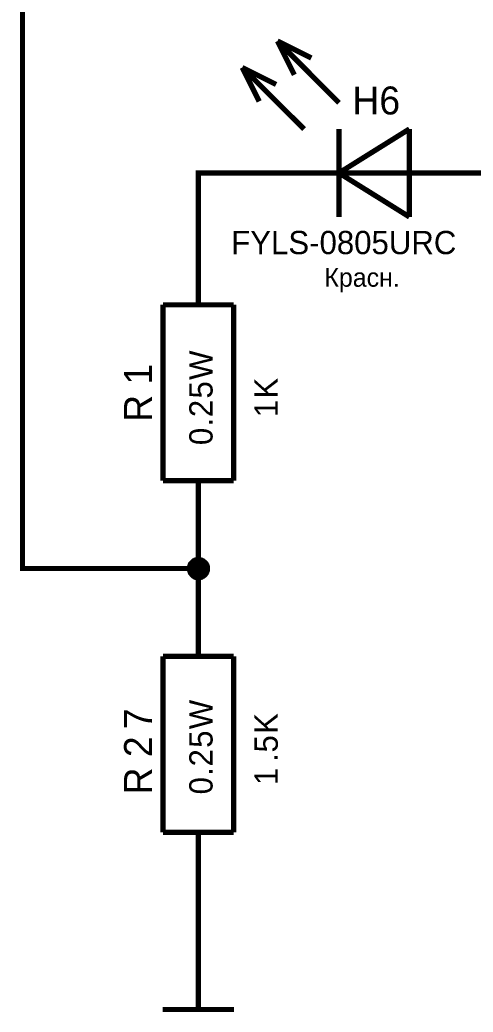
# Model space of a CAD drawing. Header units: millimetres. Extents: x 0 to 420, y 0 to 297.
# Drawn here: x 222.3 to 248.1, y 52.3 to 108.7 of the extents above; entities that cross this region are included whole.
import ezdxf

# ---------------------------------------------------------------- set-up
doc = ezdxf.new("R2010")
doc.units = ezdxf.units.MM
doc.layers.add('Sheet', color=255, linetype='Continuous')

msp = doc.modelspace()

# ---------------------------------------------------------------- linework, layer by layer
at = {"layer": 'Sheet'}
for points, const_width in [([(232.493, 77.496), (222.496, 77.496), (222.496, 177.495)], 0.3), ([(240.487, 103.99), (236.995, 107.5)], 0.3), ([(237.955, 105.579), (236.995, 107.5)], 0.3), ([(236.995, 107.5), (238.915, 106.54)], 0.3), ([(238.501, 102.499), (234.992, 105.993)], 0.3), ([(235.952, 104.073), (234.992, 105.993)], 0.3), ([(234.992, 105.993), (236.912, 105.033)], 0.3), ([(240.487, 99.999), (244.492, 102.499)], 0.3), ([(240.487, 102.499), (240.487, 97.499)], 0.3), ([(244.492, 102.499), (244.492, 97.499)], 0.3), ([(237.491, 99.999), (232.493, 99.999), (232.493, 94.998)], 0.3), ([(239.991, 99.999), (237.491, 99.999)], 0.3), ([(244.989, 99.999), (239.991, 99.999)], 0.3), ([(244.492, 97.499), (240.487, 99.999)], 0.3), ([(244.989, 99.999), (247.488, 99.999)], 0.3), ([(264.983, 99.999), (247.488, 99.999)], 0.3), ([(232.493, 92.498), (232.493, 94.998)], 0.3), ([(230.49, 92.498), (234.496, 92.498)], 0.3), ([(230.49, 82.496), (230.49, 92.498)], 0.3), ([(234.496, 82.496), (234.496, 92.498)], 0.3), ([(230.49, 82.496), (234.496, 82.496)], 0.3), ([(232.493, 82.496), (232.493, 79.996)], 0.3), ([(232.493, 74.995), (232.493, 77.496), (232.493, 79.996)], 0.3), ([(231.996, 77.496), (231.996, 77.529), (231.996, 77.545), (231.996, 77.578), (232.013, 77.595), (232.013, 77.628), (232.013, 77.645), (232.029, 77.661), (232.029, 77.694), (232.046, 77.711), (232.063, 77.727), (232.063, 77.76), (232.079, 77.777), (232.096, 77.794), (232.112, 77.81), (232.129, 77.827), (232.145, 77.843), (232.162, 77.86), (232.178, 77.876), (232.195, 77.893), (232.212, 77.91), (232.228, 77.926), (232.261, 77.926), (232.278, 77.943), (232.294, 77.959), (232.327, 77.959), (232.344, 77.976), (232.36, 77.976), (232.394, 77.976), (232.41, 77.992), (232.443, 77.992), (232.46, 77.992), (232.493, 77.992)], 0.3), ([(231.996, 77.496), (231.996, 77.529), (231.996, 77.545), (231.996, 77.578), (232.013, 77.595), (232.013, 77.628), (232.013, 77.645), (232.029, 77.661), (232.029, 77.694), (232.046, 77.711), (232.063, 77.727), (232.063, 77.76), (232.079, 77.777), (232.096, 77.794), (232.112, 77.81), (232.129, 77.827), (232.145, 77.843), (232.162, 77.86), (232.178, 77.876), (232.195, 77.893), (232.212, 77.91), (232.228, 77.926), (232.261, 77.926), (232.278, 77.943), (232.294, 77.959), (232.327, 77.959), (232.344, 77.976), (232.36, 77.976), (232.394, 77.976), (232.41, 77.992), (232.443, 77.992), (232.46, 77.992), (232.493, 77.992)], 0.3), ([(231.996, 77.496), (231.996, 77.529), (231.996, 77.545), (231.996, 77.578), (232.013, 77.595), (232.013, 77.628), (232.013, 77.645), (232.029, 77.661), (232.029, 77.694), (232.046, 77.711), (232.063, 77.727), (232.063, 77.76), (232.079, 77.777), (232.096, 77.794), (232.112, 77.81), (232.129, 77.827), (232.145, 77.843), (232.162, 77.86), (232.178, 77.876), (232.195, 77.893), (232.212, 77.91), (232.228, 77.926), (232.261, 77.926), (232.278, 77.943), (232.294, 77.959), (232.327, 77.959), (232.344, 77.976), (232.36, 77.976), (232.394, 77.976), (232.41, 77.992), (232.443, 77.992), (232.46, 77.992), (232.493, 77.992)], 0.3), ([(231.996, 77.496), (231.996, 77.529), (231.996, 77.545), (231.996, 77.578), (232.013, 77.595), (232.013, 77.628), (232.013, 77.645), (232.029, 77.661), (232.029, 77.694), (232.046, 77.711), (232.063, 77.727), (232.063, 77.76), (232.079, 77.777), (232.096, 77.794), (232.112, 77.81), (232.129, 77.827), (232.145, 77.843), (232.162, 77.86), (232.178, 77.876), (232.195, 77.893), (232.212, 77.91), (232.228, 77.926), (232.261, 77.926), (232.278, 77.943), (232.294, 77.959), (232.327, 77.959), (232.344, 77.976), (232.36, 77.976), (232.394, 77.976), (232.41, 77.992), (232.443, 77.992), (232.46, 77.992), (232.493, 77.992)], 0.3), ([(231.996, 77.496), (231.996, 77.529), (231.996, 77.545), (231.996, 77.578), (232.013, 77.595), (232.013, 77.628), (232.013, 77.645), (232.029, 77.661), (232.029, 77.694), (232.046, 77.711), (232.063, 77.727), (232.063, 77.76), (232.079, 77.777), (232.096, 77.794), (232.112, 77.81), (232.129, 77.827), (232.145, 77.843), (232.162, 77.86), (232.178, 77.876), (232.195, 77.893), (232.212, 77.91), (232.228, 77.926), (232.261, 77.926), (232.278, 77.943), (232.294, 77.959), (232.327, 77.959), (232.344, 77.976), (232.36, 77.976), (232.394, 77.976), (232.41, 77.992), (232.443, 77.992), (232.46, 77.992), (232.493, 77.992)], 0.0991), ([(231.996, 77.496), (231.996, 77.529), (231.996, 77.545), (231.996, 77.578), (232.013, 77.595), (232.013, 77.628), (232.013, 77.645), (232.029, 77.661), (232.029, 77.694), (232.046, 77.711), (232.063, 77.727), (232.063, 77.76), (232.079, 77.777), (232.096, 77.794), (232.112, 77.81), (232.129, 77.827), (232.145, 77.843), (232.162, 77.86), (232.178, 77.876), (232.195, 77.893), (232.212, 77.91), (232.228, 77.926), (232.261, 77.926), (232.278, 77.943), (232.294, 77.959), (232.327, 77.959), (232.344, 77.976), (232.36, 77.976), (232.394, 77.976), (232.41, 77.992), (232.443, 77.992), (232.46, 77.992), (232.493, 77.992)], 0.0991), ([(231.996, 77.496), (231.996, 77.529), (231.996, 77.545), (231.996, 77.578), (232.013, 77.595), (232.013, 77.628), (232.013, 77.645), (232.029, 77.661), (232.029, 77.694), (232.046, 77.711), (232.063, 77.727), (232.063, 77.76), (232.079, 77.777), (232.096, 77.794), (232.112, 77.81), (232.129, 77.827), (232.145, 77.843), (232.162, 77.86), (232.178, 77.876), (232.195, 77.893), (232.212, 77.91), (232.228, 77.926), (232.261, 77.926), (232.278, 77.943), (232.294, 77.959), (232.327, 77.959), (232.344, 77.976), (232.36, 77.976), (232.394, 77.976), (232.41, 77.992), (232.443, 77.992), (232.46, 77.992), (232.493, 77.992)], 0.0991), ([(231.996, 77.496), (231.996, 77.529), (231.996, 77.545), (231.996, 77.578), (232.013, 77.595), (232.013, 77.628), (232.013, 77.645), (232.029, 77.661), (232.029, 77.694), (232.046, 77.711), (232.063, 77.727), (232.063, 77.76), (232.079, 77.777), (232.096, 77.794), (232.112, 77.81), (232.129, 77.827), (232.145, 77.843), (232.162, 77.86), (232.178, 77.876), (232.195, 77.893), (232.212, 77.91), (232.228, 77.926), (232.261, 77.926), (232.278, 77.943), (232.294, 77.959), (232.327, 77.959), (232.344, 77.976), (232.36, 77.976), (232.394, 77.976), (232.41, 77.992), (232.443, 77.992), (232.46, 77.992), (232.493, 77.992)], 0.0991), ([(232.493, 77.992), (232.493, 77.992)], 0.3), ([(232.493, 77.992), (232.526, 77.992), (232.543, 77.992), (232.576, 77.992), (232.592, 77.976), (232.625, 77.976), (232.642, 77.976), (232.675, 77.959), (232.692, 77.959), (232.708, 77.943), (232.741, 77.926), (232.758, 77.926), (232.774, 77.91), (232.791, 77.893), (232.824, 77.876), (232.84, 77.86), (232.857, 77.843), (232.874, 77.827), (232.89, 77.81), (232.907, 77.794), (232.923, 77.777), (232.923, 77.76), (232.94, 77.727), (232.956, 77.711), (232.973, 77.694), (232.973, 77.661), (232.989, 77.645), (232.989, 77.628), (232.989, 77.595), (233.006, 77.578), (233.006, 77.545), (233.006, 77.529), (233.006, 77.496)], 0.3), ([(232.493, 77.992), (232.493, 77.992)], 0.3), ([(232.493, 77.992), (232.526, 77.992), (232.543, 77.992), (232.576, 77.992), (232.592, 77.976), (232.625, 77.976), (232.642, 77.976), (232.675, 77.959), (232.692, 77.959), (232.708, 77.943), (232.741, 77.926), (232.758, 77.926), (232.774, 77.91), (232.791, 77.893), (232.824, 77.876), (232.84, 77.86), (232.857, 77.843), (232.874, 77.827), (232.89, 77.81), (232.907, 77.794), (232.923, 77.777), (232.923, 77.76), (232.94, 77.727), (232.956, 77.711), (232.973, 77.694), (232.973, 77.661), (232.989, 77.645), (232.989, 77.628), (232.989, 77.595), (233.006, 77.578), (233.006, 77.545), (233.006, 77.529), (233.006, 77.496)], 0.3), ([(232.493, 77.992), (232.493, 77.992)], 0.3), ([(232.493, 77.992), (232.526, 77.992), (232.543, 77.992), (232.576, 77.992), (232.592, 77.976), (232.625, 77.976), (232.642, 77.976), (232.675, 77.959), (232.692, 77.959), (232.708, 77.943), (232.741, 77.926), (232.758, 77.926), (232.774, 77.91), (232.791, 77.893), (232.824, 77.876), (232.84, 77.86), (232.857, 77.843), (232.874, 77.827), (232.89, 77.81), (232.907, 77.794), (232.923, 77.777), (232.923, 77.76), (232.94, 77.727), (232.956, 77.711), (232.973, 77.694), (232.973, 77.661), (232.989, 77.645), (232.989, 77.628), (232.989, 77.595), (233.006, 77.578), (233.006, 77.545), (233.006, 77.529), (233.006, 77.496)], 0.3), ([(232.493, 77.992), (232.493, 77.992)], 0.3), ([(232.493, 77.992), (232.526, 77.992), (232.543, 77.992), (232.576, 77.992), (232.592, 77.976), (232.625, 77.976), (232.642, 77.976), (232.675, 77.959), (232.692, 77.959), (232.708, 77.943), (232.741, 77.926), (232.758, 77.926), (232.774, 77.91), (232.791, 77.893), (232.824, 77.876), (232.84, 77.86), (232.857, 77.843), (232.874, 77.827), (232.89, 77.81), (232.907, 77.794), (232.923, 77.777), (232.923, 77.76), (232.94, 77.727), (232.956, 77.711), (232.973, 77.694), (232.973, 77.661), (232.989, 77.645), (232.989, 77.628), (232.989, 77.595), (233.006, 77.578), (233.006, 77.545), (233.006, 77.529), (233.006, 77.496)], 0.3), ([(232.493, 77.992), (232.493, 77.992)], 0.0991), ([(232.493, 77.992), (232.526, 77.992), (232.543, 77.992), (232.576, 77.992), (232.592, 77.976), (232.625, 77.976), (232.642, 77.976), (232.675, 77.959), (232.692, 77.959), (232.708, 77.943), (232.741, 77.926), (232.758, 77.926), (232.774, 77.91), (232.791, 77.893), (232.824, 77.876), (232.84, 77.86), (232.857, 77.843), (232.874, 77.827), (232.89, 77.81), (232.907, 77.794), (232.923, 77.777), (232.923, 77.76), (232.94, 77.727), (232.956, 77.711), (232.973, 77.694), (232.973, 77.661), (232.989, 77.645), (232.989, 77.628), (232.989, 77.595), (233.006, 77.578), (233.006, 77.545), (233.006, 77.529), (233.006, 77.496)], 0.0991), ([(232.493, 77.992), (232.493, 77.992)], 0.0991), ([(232.493, 77.992), (232.526, 77.992), (232.543, 77.992), (232.576, 77.992), (232.592, 77.976), (232.625, 77.976), (232.642, 77.976), (232.675, 77.959), (232.692, 77.959), (232.708, 77.943), (232.741, 77.926), (232.758, 77.926), (232.774, 77.91), (232.791, 77.893), (232.824, 77.876), (232.84, 77.86), (232.857, 77.843), (232.874, 77.827), (232.89, 77.81), (232.907, 77.794), (232.923, 77.777), (232.923, 77.76), (232.94, 77.727), (232.956, 77.711), (232.973, 77.694), (232.973, 77.661), (232.989, 77.645), (232.989, 77.628), (232.989, 77.595), (233.006, 77.578), (233.006, 77.545), (233.006, 77.529), (233.006, 77.496)], 0.0991), ([(232.493, 77.992), (232.493, 77.992)], 0.0991), ([(232.493, 77.992), (232.526, 77.992), (232.543, 77.992), (232.576, 77.992), (232.592, 77.976), (232.625, 77.976), (232.642, 77.976), (232.675, 77.959), (232.692, 77.959), (232.708, 77.943), (232.741, 77.926), (232.758, 77.926), (232.774, 77.91), (232.791, 77.893), (232.824, 77.876), (232.84, 77.86), (232.857, 77.843), (232.874, 77.827), (232.89, 77.81), (232.907, 77.794), (232.923, 77.777), (232.923, 77.76), (232.94, 77.727), (232.956, 77.711), (232.973, 77.694), (232.973, 77.661), (232.989, 77.645), (232.989, 77.628), (232.989, 77.595), (233.006, 77.578), (233.006, 77.545), (233.006, 77.529), (233.006, 77.496)], 0.0991), ([(232.493, 77.992), (232.493, 77.992)], 0.0991), ([(232.493, 77.992), (232.526, 77.992), (232.543, 77.992), (232.576, 77.992), (232.592, 77.976), (232.625, 77.976), (232.642, 77.976), (232.675, 77.959), (232.692, 77.959), (232.708, 77.943), (232.741, 77.926), (232.758, 77.926), (232.774, 77.91), (232.791, 77.893), (232.824, 77.876), (232.84, 77.86), (232.857, 77.843), (232.874, 77.827), (232.89, 77.81), (232.907, 77.794), (232.923, 77.777), (232.923, 77.76), (232.94, 77.727), (232.956, 77.711), (232.973, 77.694), (232.973, 77.661), (232.989, 77.645), (232.989, 77.628), (232.989, 77.595), (233.006, 77.578), (233.006, 77.545), (233.006, 77.529), (233.006, 77.496)], 0.0991), ([(232.493, 76.982), (232.46, 76.982), (232.443, 76.982), (232.41, 76.982), (232.394, 76.999), (232.36, 76.999), (232.344, 76.999), (232.327, 77.015), (232.294, 77.015), (232.278, 77.032), (232.261, 77.048), (232.228, 77.065), (232.212, 77.065), (232.195, 77.082), (232.178, 77.098), (232.162, 77.115), (232.145, 77.131), (232.129, 77.148), (232.112, 77.164), (232.096, 77.197), (232.079, 77.214), (232.063, 77.231), (232.063, 77.247), (232.046, 77.28), (232.029, 77.297), (232.029, 77.313), (232.013, 77.347), (232.013, 77.363), (232.013, 77.396), (231.996, 77.413), (231.996, 77.446), (231.996, 77.462), (231.996, 77.496)], 0.3), ([(231.996, 77.496), (231.996, 77.496)], 0.3), ([(232.493, 76.982), (232.46, 76.982), (232.443, 76.982), (232.41, 76.982), (232.394, 76.999), (232.36, 76.999), (232.344, 76.999), (232.327, 77.015), (232.294, 77.015), (232.278, 77.032), (232.261, 77.048), (232.228, 77.065), (232.212, 77.065), (232.195, 77.082), (232.178, 77.098), (232.162, 77.115), (232.145, 77.131), (232.129, 77.148), (232.112, 77.164), (232.096, 77.197), (232.079, 77.214), (232.063, 77.231), (232.063, 77.247), (232.046, 77.28), (232.029, 77.297), (232.029, 77.313), (232.013, 77.347), (232.013, 77.363), (232.013, 77.396), (231.996, 77.413), (231.996, 77.446), (231.996, 77.462), (231.996, 77.496)], 0.3), ([(231.996, 77.496), (231.996, 77.496)], 0.3), ([(232.493, 76.982), (232.46, 76.982), (232.443, 76.982), (232.41, 76.982), (232.394, 76.999), (232.36, 76.999), (232.344, 76.999), (232.327, 77.015), (232.294, 77.015), (232.278, 77.032), (232.261, 77.048), (232.228, 77.065), (232.212, 77.065), (232.195, 77.082), (232.178, 77.098), (232.162, 77.115), (232.145, 77.131), (232.129, 77.148), (232.112, 77.164), (232.096, 77.197), (232.079, 77.214), (232.063, 77.231), (232.063, 77.247), (232.046, 77.28), (232.029, 77.297), (232.029, 77.313), (232.013, 77.347), (232.013, 77.363), (232.013, 77.396), (231.996, 77.413), (231.996, 77.446), (231.996, 77.462), (231.996, 77.496)], 0.3), ([(231.996, 77.496), (231.996, 77.496)], 0.3), ([(232.493, 76.982), (232.46, 76.982), (232.443, 76.982), (232.41, 76.982), (232.394, 76.999), (232.36, 76.999), (232.344, 76.999), (232.327, 77.015), (232.294, 77.015), (232.278, 77.032), (232.261, 77.048), (232.228, 77.065), (232.212, 77.065), (232.195, 77.082), (232.178, 77.098), (232.162, 77.115), (232.145, 77.131), (232.129, 77.148), (232.112, 77.164), (232.096, 77.197), (232.079, 77.214), (232.063, 77.231), (232.063, 77.247), (232.046, 77.28), (232.029, 77.297), (232.029, 77.313), (232.013, 77.347), (232.013, 77.363), (232.013, 77.396), (231.996, 77.413), (231.996, 77.446), (231.996, 77.462), (231.996, 77.496)], 0.3), ([(231.996, 77.496), (231.996, 77.496)], 0.3), ([(232.493, 76.982), (232.46, 76.982), (232.443, 76.982), (232.41, 76.982), (232.394, 76.999), (232.36, 76.999), (232.344, 76.999), (232.327, 77.015), (232.294, 77.015), (232.278, 77.032), (232.261, 77.048), (232.228, 77.065), (232.212, 77.065), (232.195, 77.082), (232.178, 77.098), (232.162, 77.115), (232.145, 77.131), (232.129, 77.148), (232.112, 77.164), (232.096, 77.197), (232.079, 77.214), (232.063, 77.231), (232.063, 77.247), (232.046, 77.28), (232.029, 77.297), (232.029, 77.313), (232.013, 77.347), (232.013, 77.363), (232.013, 77.396), (231.996, 77.413), (231.996, 77.446), (231.996, 77.462), (231.996, 77.496)], 0.0991), ([(231.996, 77.496), (231.996, 77.496)], 0.0991), ([(232.493, 76.982), (232.46, 76.982), (232.443, 76.982), (232.41, 76.982), (232.394, 76.999), (232.36, 76.999), (232.344, 76.999), (232.327, 77.015), (232.294, 77.015), (232.278, 77.032), (232.261, 77.048), (232.228, 77.065), (232.212, 77.065), (232.195, 77.082), (232.178, 77.098), (232.162, 77.115), (232.145, 77.131), (232.129, 77.148), (232.112, 77.164), (232.096, 77.197), (232.079, 77.214), (232.063, 77.231), (232.063, 77.247), (232.046, 77.28), (232.029, 77.297), (232.029, 77.313), (232.013, 77.347), (232.013, 77.363), (232.013, 77.396), (231.996, 77.413), (231.996, 77.446), (231.996, 77.462), (231.996, 77.496)], 0.0991), ([(231.996, 77.496), (231.996, 77.496)], 0.0991), ([(232.493, 76.982), (232.46, 76.982), (232.443, 76.982), (232.41, 76.982), (232.394, 76.999), (232.36, 76.999), (232.344, 76.999), (232.327, 77.015), (232.294, 77.015), (232.278, 77.032), (232.261, 77.048), (232.228, 77.065), (232.212, 77.065), (232.195, 77.082), (232.178, 77.098), (232.162, 77.115), (232.145, 77.131), (232.129, 77.148), (232.112, 77.164), (232.096, 77.197), (232.079, 77.214), (232.063, 77.231), (232.063, 77.247), (232.046, 77.28), (232.029, 77.297), (232.029, 77.313), (232.013, 77.347), (232.013, 77.363), (232.013, 77.396), (231.996, 77.413), (231.996, 77.446), (231.996, 77.462), (231.996, 77.496)], 0.0991), ([(231.996, 77.496), (231.996, 77.496)], 0.0991), ([(232.493, 76.982), (232.46, 76.982), (232.443, 76.982), (232.41, 76.982), (232.394, 76.999), (232.36, 76.999), (232.344, 76.999), (232.327, 77.015), (232.294, 77.015), (232.278, 77.032), (232.261, 77.048), (232.228, 77.065), (232.212, 77.065), (232.195, 77.082), (232.178, 77.098), (232.162, 77.115), (232.145, 77.131), (232.129, 77.148), (232.112, 77.164), (232.096, 77.197), (232.079, 77.214), (232.063, 77.231), (232.063, 77.247), (232.046, 77.28), (232.029, 77.297), (232.029, 77.313), (232.013, 77.347), (232.013, 77.363), (232.013, 77.396), (231.996, 77.413), (231.996, 77.446), (231.996, 77.462), (231.996, 77.496)], 0.0991), ([(231.996, 77.496), (231.996, 77.496)], 0.0991), ([(233.006, 77.496), (233.006, 77.462), (233.006, 77.446), (233.006, 77.413), (232.989, 77.396), (232.989, 77.363), (232.989, 77.347), (232.973, 77.313), (232.973, 77.297), (232.956, 77.28), (232.94, 77.247), (232.923, 77.231), (232.923, 77.214), (232.907, 77.197), (232.89, 77.164), (232.874, 77.148), (232.857, 77.131), (232.84, 77.115), (232.824, 77.098), (232.791, 77.082), (232.774, 77.065), (232.758, 77.065), (232.741, 77.048), (232.708, 77.032), (232.692, 77.015), (232.675, 77.015), (232.642, 76.999), (232.625, 76.999), (232.592, 76.999), (232.576, 76.982), (232.543, 76.982), (232.526, 76.982), (232.493, 76.982)], 0.3), ([(233.006, 77.496), (233.006, 77.462), (233.006, 77.446), (233.006, 77.413), (232.989, 77.396), (232.989, 77.363), (232.989, 77.347), (232.973, 77.313), (232.973, 77.297), (232.956, 77.28), (232.94, 77.247), (232.923, 77.231), (232.923, 77.214), (232.907, 77.197), (232.89, 77.164), (232.874, 77.148), (232.857, 77.131), (232.84, 77.115), (232.824, 77.098), (232.791, 77.082), (232.774, 77.065), (232.758, 77.065), (232.741, 77.048), (232.708, 77.032), (232.692, 77.015), (232.675, 77.015), (232.642, 76.999), (232.625, 76.999), (232.592, 76.999), (232.576, 76.982), (232.543, 76.982), (232.526, 76.982), (232.493, 76.982)], 0.3), ([(233.006, 77.496), (233.006, 77.462), (233.006, 77.446), (233.006, 77.413), (232.989, 77.396), (232.989, 77.363), (232.989, 77.347), (232.973, 77.313), (232.973, 77.297), (232.956, 77.28), (232.94, 77.247), (232.923, 77.231), (232.923, 77.214), (232.907, 77.197), (232.89, 77.164), (232.874, 77.148), (232.857, 77.131), (232.84, 77.115), (232.824, 77.098), (232.791, 77.082), (232.774, 77.065), (232.758, 77.065), (232.741, 77.048), (232.708, 77.032), (232.692, 77.015), (232.675, 77.015), (232.642, 76.999), (232.625, 76.999), (232.592, 76.999), (232.576, 76.982), (232.543, 76.982), (232.526, 76.982), (232.493, 76.982)], 0.3), ([(233.006, 77.496), (233.006, 77.462), (233.006, 77.446), (233.006, 77.413), (232.989, 77.396), (232.989, 77.363), (232.989, 77.347), (232.973, 77.313), (232.973, 77.297), (232.956, 77.28), (232.94, 77.247), (232.923, 77.231), (232.923, 77.214), (232.907, 77.197), (232.89, 77.164), (232.874, 77.148), (232.857, 77.131), (232.84, 77.115), (232.824, 77.098), (232.791, 77.082), (232.774, 77.065), (232.758, 77.065), (232.741, 77.048), (232.708, 77.032), (232.692, 77.015), (232.675, 77.015), (232.642, 76.999), (232.625, 76.999), (232.592, 76.999), (232.576, 76.982), (232.543, 76.982), (232.526, 76.982), (232.493, 76.982)], 0.3), ([(233.006, 77.496), (233.006, 77.462), (233.006, 77.446), (233.006, 77.413), (232.989, 77.396), (232.989, 77.363), (232.989, 77.347), (232.973, 77.313), (232.973, 77.297), (232.956, 77.28), (232.94, 77.247), (232.923, 77.231), (232.923, 77.214), (232.907, 77.197), (232.89, 77.164), (232.874, 77.148), (232.857, 77.131), (232.84, 77.115), (232.824, 77.098), (232.791, 77.082), (232.774, 77.065), (232.758, 77.065), (232.741, 77.048), (232.708, 77.032), (232.692, 77.015), (232.675, 77.015), (232.642, 76.999), (232.625, 76.999), (232.592, 76.999), (232.576, 76.982), (232.543, 76.982), (232.526, 76.982), (232.493, 76.982)], 0.0991), ([(233.006, 77.496), (233.006, 77.462), (233.006, 77.446), (233.006, 77.413), (232.989, 77.396), (232.989, 77.363), (232.989, 77.347), (232.973, 77.313), (232.973, 77.297), (232.956, 77.28), (232.94, 77.247), (232.923, 77.231), (232.923, 77.214), (232.907, 77.197), (232.89, 77.164), (232.874, 77.148), (232.857, 77.131), (232.84, 77.115), (232.824, 77.098), (232.791, 77.082), (232.774, 77.065), (232.758, 77.065), (232.741, 77.048), (232.708, 77.032), (232.692, 77.015), (232.675, 77.015), (232.642, 76.999), (232.625, 76.999), (232.592, 76.999), (232.576, 76.982), (232.543, 76.982), (232.526, 76.982), (232.493, 76.982)], 0.0991), ([(233.006, 77.496), (233.006, 77.462), (233.006, 77.446), (233.006, 77.413), (232.989, 77.396), (232.989, 77.363), (232.989, 77.347), (232.973, 77.313), (232.973, 77.297), (232.956, 77.28), (232.94, 77.247), (232.923, 77.231), (232.923, 77.214), (232.907, 77.197), (232.89, 77.164), (232.874, 77.148), (232.857, 77.131), (232.84, 77.115), (232.824, 77.098), (232.791, 77.082), (232.774, 77.065), (232.758, 77.065), (232.741, 77.048), (232.708, 77.032), (232.692, 77.015), (232.675, 77.015), (232.642, 76.999), (232.625, 76.999), (232.592, 76.999), (232.576, 76.982), (232.543, 76.982), (232.526, 76.982), (232.493, 76.982)], 0.0991), ([(233.006, 77.496), (233.006, 77.462), (233.006, 77.446), (233.006, 77.413), (232.989, 77.396), (232.989, 77.363), (232.989, 77.347), (232.973, 77.313), (232.973, 77.297), (232.956, 77.28), (232.94, 77.247), (232.923, 77.231), (232.923, 77.214), (232.907, 77.197), (232.89, 77.164), (232.874, 77.148), (232.857, 77.131), (232.84, 77.115), (232.824, 77.098), (232.791, 77.082), (232.774, 77.065), (232.758, 77.065), (232.741, 77.048), (232.708, 77.032), (232.692, 77.015), (232.675, 77.015), (232.642, 76.999), (232.625, 76.999), (232.592, 76.999), (232.576, 76.982), (232.543, 76.982), (232.526, 76.982), (232.493, 76.982)], 0.0991), ([(233.006, 77.496), (233.006, 77.496), (233.006, 77.496), (233.006, 77.496), (233.006, 77.496), (233.006, 77.496), (233.006, 77.496), (233.006, 77.496), (233.006, 77.496), (233.006, 77.496), (233.006, 77.496), (233.006, 77.496), (233.006, 77.496), (233.006, 77.496), (233.006, 77.496), (233.006, 77.496), (233.006, 77.496), (233.006, 77.496), (233.006, 77.496), (233.006, 77.496), (233.006, 77.496), (233.006, 77.496), (233.006, 77.496), (233.006, 77.496), (233.006, 77.496), (233.006, 77.496), (233.006, 77.496), (233.006, 77.496), (233.006, 77.496), (233.006, 77.496), (233.006, 77.496), (233.006, 77.496), (233.006, 77.496)], 0.3), ([(233.006, 77.496), (233.006, 77.496)], 0.3), ([(233.006, 77.496), (233.006, 77.496), (233.006, 77.496), (233.006, 77.496), (233.006, 77.496), (233.006, 77.496), (233.006, 77.496), (233.006, 77.496), (233.006, 77.496), (233.006, 77.496), (233.006, 77.496), (233.006, 77.496), (233.006, 77.496), (233.006, 77.496), (233.006, 77.496), (233.006, 77.496), (233.006, 77.496), (233.006, 77.496), (233.006, 77.496), (233.006, 77.496), (233.006, 77.496), (233.006, 77.496), (233.006, 77.496), (233.006, 77.496), (233.006, 77.496), (233.006, 77.496), (233.006, 77.496), (233.006, 77.496), (233.006, 77.496), (233.006, 77.496), (233.006, 77.496), (233.006, 77.496), (233.006, 77.496)], 0.3), ([(233.006, 77.496), (233.006, 77.496)], 0.3), ([(233.006, 77.496), (233.006, 77.496), (233.006, 77.496), (233.006, 77.496), (233.006, 77.496), (233.006, 77.496), (233.006, 77.496), (233.006, 77.496), (233.006, 77.496), (233.006, 77.496), (233.006, 77.496), (233.006, 77.496), (233.006, 77.496), (233.006, 77.496), (233.006, 77.496), (233.006, 77.496), (233.006, 77.496), (233.006, 77.496), (233.006, 77.496), (233.006, 77.496), (233.006, 77.496), (233.006, 77.496), (233.006, 77.496), (233.006, 77.496), (233.006, 77.496), (233.006, 77.496), (233.006, 77.496), (233.006, 77.496), (233.006, 77.496), (233.006, 77.496), (233.006, 77.496), (233.006, 77.496), (233.006, 77.496)], 0.3), ([(233.006, 77.496), (233.006, 77.496)], 0.3), ([(233.006, 77.496), (233.006, 77.496), (233.006, 77.496), (233.006, 77.496), (233.006, 77.496), (233.006, 77.496), (233.006, 77.496), (233.006, 77.496), (233.006, 77.496), (233.006, 77.496), (233.006, 77.496), (233.006, 77.496), (233.006, 77.496), (233.006, 77.496), (233.006, 77.496), (233.006, 77.496), (233.006, 77.496), (233.006, 77.496), (233.006, 77.496), (233.006, 77.496), (233.006, 77.496), (233.006, 77.496), (233.006, 77.496), (233.006, 77.496), (233.006, 77.496), (233.006, 77.496), (233.006, 77.496), (233.006, 77.496), (233.006, 77.496), (233.006, 77.496), (233.006, 77.496), (233.006, 77.496), (233.006, 77.496)], 0.3), ([(233.006, 77.496), (233.006, 77.496)], 0.3), ([(233.006, 77.496), (233.006, 77.496), (233.006, 77.496), (233.006, 77.496), (233.006, 77.496), (233.006, 77.496), (233.006, 77.496), (233.006, 77.496), (233.006, 77.496), (233.006, 77.496), (233.006, 77.496), (233.006, 77.496), (233.006, 77.496), (233.006, 77.496), (233.006, 77.496), (233.006, 77.496), (233.006, 77.496), (233.006, 77.496), (233.006, 77.496), (233.006, 77.496), (233.006, 77.496), (233.006, 77.496), (233.006, 77.496), (233.006, 77.496), (233.006, 77.496), (233.006, 77.496), (233.006, 77.496), (233.006, 77.496), (233.006, 77.496), (233.006, 77.496), (233.006, 77.496), (233.006, 77.496), (233.006, 77.496)], 0.0991), ([(233.006, 77.496), (233.006, 77.496)], 0.0991), ([(233.006, 77.496), (233.006, 77.496), (233.006, 77.496), (233.006, 77.496), (233.006, 77.496), (233.006, 77.496), (233.006, 77.496), (233.006, 77.496), (233.006, 77.496), (233.006, 77.496), (233.006, 77.496), (233.006, 77.496), (233.006, 77.496), (233.006, 77.496), (233.006, 77.496), (233.006, 77.496), (233.006, 77.496), (233.006, 77.496), (233.006, 77.496), (233.006, 77.496), (233.006, 77.496), (233.006, 77.496), (233.006, 77.496), (233.006, 77.496), (233.006, 77.496), (233.006, 77.496), (233.006, 77.496), (233.006, 77.496), (233.006, 77.496), (233.006, 77.496), (233.006, 77.496), (233.006, 77.496), (233.006, 77.496)], 0.0991), ([(233.006, 77.496), (233.006, 77.496)], 0.0991), ([(233.006, 77.496), (233.006, 77.496), (233.006, 77.496), (233.006, 77.496), (233.006, 77.496), (233.006, 77.496), (233.006, 77.496), (233.006, 77.496), (233.006, 77.496), (233.006, 77.496), (233.006, 77.496), (233.006, 77.496), (233.006, 77.496), (233.006, 77.496), (233.006, 77.496), (233.006, 77.496), (233.006, 77.496), (233.006, 77.496), (233.006, 77.496), (233.006, 77.496), (233.006, 77.496), (233.006, 77.496), (233.006, 77.496), (233.006, 77.496), (233.006, 77.496), (233.006, 77.496), (233.006, 77.496), (233.006, 77.496), (233.006, 77.496), (233.006, 77.496), (233.006, 77.496), (233.006, 77.496), (233.006, 77.496)], 0.0991), ([(233.006, 77.496), (233.006, 77.496)], 0.0991), ([(233.006, 77.496), (233.006, 77.496), (233.006, 77.496), (233.006, 77.496), (233.006, 77.496), (233.006, 77.496), (233.006, 77.496), (233.006, 77.496), (233.006, 77.496), (233.006, 77.496), (233.006, 77.496), (233.006, 77.496), (233.006, 77.496), (233.006, 77.496), (233.006, 77.496), (233.006, 77.496), (233.006, 77.496), (233.006, 77.496), (233.006, 77.496), (233.006, 77.496), (233.006, 77.496), (233.006, 77.496), (233.006, 77.496), (233.006, 77.496), (233.006, 77.496), (233.006, 77.496), (233.006, 77.496), (233.006, 77.496), (233.006, 77.496), (233.006, 77.496), (233.006, 77.496), (233.006, 77.496), (233.006, 77.496)], 0.0991), ([(233.006, 77.496), (233.006, 77.496)], 0.0991), ([(232.493, 72.495), (232.493, 74.995)], 0.3), ([(230.49, 72.495), (234.496, 72.495)], 0.3), ([(230.49, 62.493), (230.49, 72.495)], 0.3), ([(234.496, 62.493), (234.496, 72.495)], 0.3), ([(230.49, 62.493), (234.496, 62.493)], 0.3), ([(232.493, 62.493), (232.493, 59.993)], 0.3), ([(232.493, 57.492), (232.493, 59.993)], 0.3), ([(232.493, 57.492), (232.493, 52.409)], 0.3), ([(230.474, 52.409), (234.529, 52.409)], 0.3)]:
    msp.add_lwpolyline(points, dxfattribs=dict(at, const_width=const_width))
at = {"layer": 'Sheet', "const_width": 0.508}
msp.add_lwpolyline([(232.246, 77.5, 1), (232.754, 77.5, 1)], format="xyb", close=True, dxfattribs=at)

# ---------------------------------------------------------------- texts
at = {"layer": 'Sheet'}
for s, height, p in [('H6', 1.5897, (241.248, 103.327)), ('FYLS-0805URC', 1.32471, (234.363, 95.379)), ('Красн.', 1.0598, (239.66, 93.525))]:
    msp.add_text(s, height=height, dxfattribs=at).set_placement(p)
for s, height, p in [('W', 1.325, (233.304, 88.226)), ('1', 1.59, (229.861, 87.961)), ('5', 1.325, (233.304, 87.166)), ('K', 1.325, (237.011, 87.166)), ('R', 1.59, (229.861, 85.841)), ('2', 1.325, (233.304, 86.106)), ('1', 1.325, (237.011, 86.106)), ('.', 1.325, (233.304, 85.576)), ('0', 1.325, (233.304, 84.517)), ('W', 1.325, (233.304, 68.355)), ('7', 1.59, (229.861, 68.355)), ('K', 1.325, (237.011, 68.09)), ('2', 1.59, (229.861, 66.765)), ('5', 1.325, (233.304, 67.295)), ('5', 1.325, (237.011, 67.03)), ('2', 1.325, (233.304, 66.236)), ('.', 1.325, (237.011, 66.5)), ('R', 1.59, (229.861, 64.646)), ('1', 1.325, (237.011, 65.176)), ('0', 1.325, (233.304, 64.646)), ('.', 1.325, (233.304, 65.706))]:
    msp.add_text(s, height=height, rotation=90, dxfattribs=at).set_placement(p)

doc.saveas('drawing.dxf')
